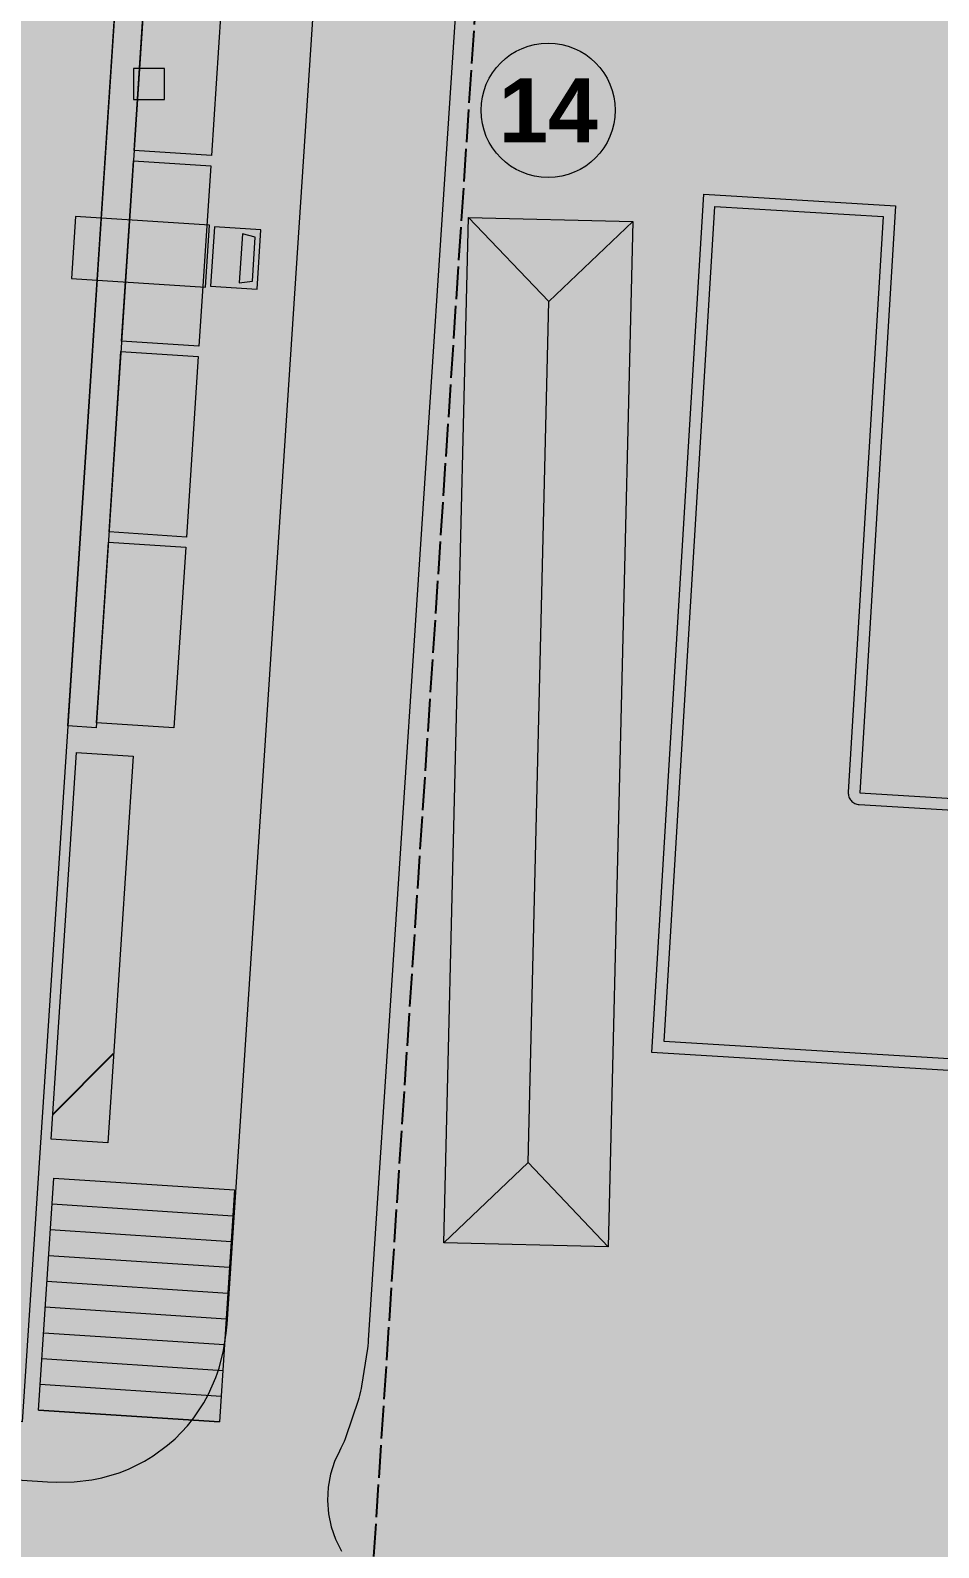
# Model space of a CAD drawing. Header units: metres. Extents: x 305909 to 307171, y 9156037 to 9156671.
# Drawn here: x 306944.2 to 306979.3, y 9156283.7 to 9156342.4 of the extents above; entities that cross this region are included whole.
import ezdxf
from ezdxf.enums import TextEntityAlignment as Align

# ---------------------------------------------------------------- set-up
doc = ezdxf.new("R2010")
doc.units = ezdxf.units.M
doc.linetypes.add('DASHED', pattern=[1.524, 1.27, -0.254])
for name, color, linetype, lineweight, true_color in [('A-ALUR_BARANG', 7, 'DASHED', 50, 0x7828a0), ('A-ALUR_KENDARAAN', 7, 'Continuous', 50, 0x1e50c8), ('B-BANGUNAN_PERMUKIMAN', 7, 'Continuous', 13, 0xf0cd8c), ('B-BATAS_HPL_INDIKATIF', 7, 'DASHED', 25, 0x781414), ('B-BAYANGAN', 7, 'Continuous', 0, 0x76786c), ('D-BM_PLATFORM', 7, 'Continuous', 13, 0x464646), ('D-BM_SRP', 7, 'Continuous', 13, 0x5f5f8c), ('D-KENDARAAN', 7, 'Continuous', 9, 0xe6e6e6), ('D-PARKIR_MARKA', 7, 'Continuous', 9, 0xffffff), ('D-PARKIR_MOTOR', 7, 'Continuous', 9, 0xcdcdcd), ('D-PASAR_BANGUNAN', 7, 'Continuous', 35, 0xb03a2e), ('T-NOMOR_ELEMEN', 7, 'Continuous', 18, 0x141414), ('U-HIDRAN', 7, 'Continuous', 18, 0xdc1e1e), ('Z-K', 7, 'Continuous', 0, 0xf7dede), ('Z-K-PI', 7, 'Continuous', 0, 0xf0cdc8), ('Z-R', 7, 'Continuous', 0, 0xfaf4e6)]:
    doc.layers.add(name, color=color, linetype=linetype, lineweight=lineweight, true_color=true_color)
for name, color, linetype in [('D-HARD_STANDING', 7, 'Continuous'), ('D-JALAN_LINGKAR', 7, 'Continuous'), ('J-MARKA_JALAN', 7, 'Continuous')]:
    doc.layers.add(name, color=color, linetype=linetype)
doc.styles.add('ARIALB', font='arialbd.ttf')

# ---------------------------------------------------------------- blocks, each defined once
blk = doc.blocks.new('TRUK')
at = {"true_color": 0x3c6eaa}
h = blk.add_hatch(color=155, dxfattribs=at)
h.dxf.hatch_style = 1
h.paths.add_polyline_path([(-1.15, 1.8), (1.15, 1.8), (1.15, 3.6), (-1.15, 3.6)])
at = {"true_color": 0x282d37}
h = blk.add_hatch(color=250, dxfattribs=at)
h.dxf.hatch_style = 1
h.paths.add_polyline_path([(-0.95, 2.9), (0.95, 2.9), (0.85, 3.4), (-0.85, 3.4)])
at = {"true_color": 0xeeeee8}
h = blk.add_hatch(color=7, dxfattribs=at)
h.dxf.hatch_style = 1
h.paths.add_polyline_path([(-1.2, -3.6), (1.2, -3.6), (1.2, 1.6), (-1.2, 1.6)])
at = {"color": 250, "lineweight": 9}
for points in [[(-1.15, 1.8), (1.15, 1.8), (1.15, 3.6), (-1.15, 3.6)], [(-0.95, 2.9), (0.95, 2.9), (0.85, 3.4), (-0.85, 3.4)], [(-1.2, -3.6), (1.2, -3.6), (1.2, 1.6), (-1.2, 1.6)]]:
    blk.add_lwpolyline(points, close=True, dxfattribs=at)
blk = doc.blocks.new('HIDRAN')
h = blk.add_hatch(color=1)
h.dxf.hatch_style = 1
h.paths.add_polyline_path([(-0.6, -0.6), (0.6, -0.6), (0.6, 0.6), (-0.6, 0.6)])
at = {"color": 7}
blk.add_lwpolyline([(-0.6, -0.6), (0.6, -0.6), (0.6, 0.6), (-0.6, 0.6)], close=True, dxfattribs=at)

msp = doc.modelspace()

# ---------------------------------------------------------------- hatches: boundary and pattern name
at = {"layer": 'A-ALUR_BARANG', "true_color": 0x7828a0}
h = msp.add_hatch(color=195, dxfattribs=at)
h.dxf.hatch_style = 1
h.paths.add_polyline_path([(306954.854, 9156339.97), (306953.667, 9156343.504), (306956.712, 9156343.202)])
h = msp.add_hatch(color=195, dxfattribs=at)
h.dxf.hatch_style = 1
h.paths.add_polyline_path([(306955.351, 9156339.921), (306954.356, 9156340.019), (306954.417, 9156340.634), (306955.412, 9156340.535), (306955.351, 9156339.921)])
at = {"layer": 'A-ALUR_KENDARAAN', "true_color": 0x1e50c8}
h = msp.add_hatch(color=152, dxfattribs=at)
h.dxf.hatch_style = 1
h.paths.add_polyline_path([(306946.969, 9156385.031), (306882.608, 9156389.259), (306882.687, 9156390.457), (306951.659, 9156385.925), (306951.717, 9156385.918), (306951.775, 9156385.906), (306951.831, 9156385.888), (306951.886, 9156385.864), (306951.937, 9156385.835), (306951.986, 9156385.802), (306952.031, 9156385.763), (306952.072, 9156385.721), (306952.108, 9156385.674), (306952.14, 9156385.624), (306952.167, 9156385.572), (306952.188, 9156385.517), (306952.204, 9156385.46), (306952.215, 9156385.402), (306952.219, 9156385.343), (306952.218, 9156385.284), (306952.211, 9156385.225), (306952.198, 9156385.167), (306952.179, 9156385.111), (306952.156, 9156385.057), (306952.126, 9156385.006), (306952.092, 9156384.957), (306952.054, 9156384.913), (306952.011, 9156384.872), (306951.964, 9156384.836), (306951.915, 9156384.804), (306951.862, 9156384.778), (306951.807, 9156384.756), (306951.75, 9156384.741), (306951.691, 9156384.731), (306951.632, 9156384.727), (306950.116, 9156384.694), (306948.681, 9156384.408), (306947.316, 9156383.878), (306946.065, 9156383.119), (306944.964, 9156382.154), (306944.048, 9156381.012), (306943.343, 9156379.729), (306943.086, 9156378.97), (306960.101, 9156376.349), (306960.159, 9156376.337), (306960.216, 9156376.319), (306960.271, 9156376.296), (306960.323, 9156376.268), (306960.372, 9156376.234), (306960.417, 9156376.196), (306960.459, 9156376.154), (306960.496, 9156376.108), (306960.528, 9156376.058), (306960.556, 9156376.005), (306960.578, 9156375.95), (306960.594, 9156375.893), (306960.605, 9156375.835), (306960.61, 9156375.776), (306960.609, 9156375.716), (306955.095, 9156291.797), (306955.089, 9156291.745), (306954.851, 9156290.195), (306954.84, 9156290.143), (306954.826, 9156290.093), (306954.321, 9156288.608), (306954.302, 9156288.559), (306954.279, 9156288.512), (306953.524, 9156287.137), (306953.497, 9156287.092), (306953.466, 9156287.05), (306952.484, 9156285.826), (306952.449, 9156285.787), (306952.412, 9156285.751), (306951.232, 9156284.717), (306951.191, 9156284.684), (306951.148, 9156284.655), (306949.806, 9156283.841), (306949.76, 9156283.816), (306949.713, 9156283.795), (306948.25, 9156283.227), (306948.201, 9156283.21), (306948.15, 9156283.197), (306946.611, 9156282.892), (306946.559, 9156282.884), (306946.507, 9156282.88), (306944.939, 9156282.846), (306944.886, 9156282.847), (306875.914, 9156287.379), (306875.993, 9156288.576), (306944.939, 9156284.046), (306946.429, 9156284.079), (306947.864, 9156284.364), (306949.229, 9156284.894), (306950.48, 9156285.654), (306951.581, 9156286.619), (306952.498, 9156287.76), (306953.202, 9156289.043), (306953.673, 9156290.429), (306953.899, 9156291.902), (306959.375, 9156375.246), (306942.196, 9156377.893), (306942.139, 9156377.905), (306942.084, 9156377.922), (306942.03, 9156377.944), (306941.979, 9156377.972), (306941.93, 9156378.004), (306941.885, 9156378.041), (306941.844, 9156378.082), (306941.807, 9156378.127), (306941.775, 9156378.175), (306941.747, 9156378.226), (306941.724, 9156378.28), (306941.707, 9156378.335), (306941.695, 9156378.392), (306941.689, 9156378.45), (306941.688, 9156378.508), (306941.693, 9156378.566), (306941.703, 9156378.623), (306941.719, 9156378.679), (306942.224, 9156380.165), (306942.243, 9156380.214), (306942.266, 9156380.26), (306943.021, 9156381.636), (306943.048, 9156381.68), (306943.079, 9156381.723), (306944.061, 9156382.946), (306944.096, 9156382.985), (306944.133, 9156383.022), (306945.313, 9156384.056), (306945.354, 9156384.089), (306945.397, 9156384.118), (306946.739, 9156384.931), (306946.785, 9156384.956), (306946.833, 9156384.977), (306946.969, 9156385.031)])
h = msp.add_hatch(color=152, dxfattribs=at)
h.dxf.hatch_style = 1
h.paths.add_polyline_path([(306956.444, 9156321.476), (306955.063, 9156325.174), (306958.296, 9156324.962)])
h = msp.add_hatch(color=152, dxfattribs=at)
h.dxf.hatch_style = 1
h.paths.add_polyline_path([(306955.001, 9156299.523), (306953.621, 9156303.221), (306956.854, 9156303.009)])
h = msp.add_hatch(color=152, dxfattribs=at)
h.dxf.hatch_style = 1
h.paths.add_polyline_path([(306944.748, 9156283.458), (306948.338, 9156285.1), (306948.358, 9156281.86)])
at = {"layer": 'B-BANGUNAN_PERMUKIMAN', "true_color": 0xd4845c}
h = msp.add_hatch(color=23, dxfattribs=at)
h.dxf.hatch_style = 1
h.paths.add_polyline_path([(306991.934, 9156311.93), (306991.298, 9156301.432), (306975.646, 9156302.379), (306968.227, 9156302.828), (306968.862, 9156313.326), (306970.238, 9156336.06), (306977.657, 9156335.611), (306976.282, 9156312.877), (306991.934, 9156311.93)])
at = {"layer": 'B-BANGUNAN_PERMUKIMAN', "true_color": 0xec9366}
h = msp.add_hatch(color=33, dxfattribs=at)
h.dxf.hatch_style = 1
h.paths.add_polyline_path([(306964.23, 9156331.899), (306963.43, 9156298.57), (306960.174, 9156295.467), (306961.127, 9156335.154), (306961.127, 9156335.154), (306964.23, 9156331.899)])
at = {"layer": 'B-BANGUNAN_PERMUKIMAN', "true_color": 0xeb9266}
h = msp.add_hatch(color=33, dxfattribs=at)
h.dxf.hatch_style = 1
h.paths.add_polyline_path([(306964.23, 9156331.899), (306961.127, 9156335.154), (306967.486, 9156335.002), (306964.23, 9156331.899)])
at = {"layer": 'B-BANGUNAN_PERMUKIMAN', "true_color": 0xbb7451}
h = msp.add_hatch(color=23, dxfattribs=at)
h.dxf.hatch_style = 1
h.paths.add_polyline_path([(306966.533, 9156295.314), (306963.43, 9156298.57), (306964.23, 9156331.899), (306967.486, 9156335.002), (306967.486, 9156335.002), (306966.533, 9156295.314)])
at = {"layer": 'B-BANGUNAN_PERMUKIMAN', "true_color": 0xbc7551}
h = msp.add_hatch(color=23, dxfattribs=at)
h.dxf.hatch_style = 1
h.paths.add_polyline_path([(306963.43, 9156298.57), (306966.533, 9156295.314), (306960.174, 9156295.467), (306963.43, 9156298.57)])
at = {"layer": 'B-BAYANGAN', "true_color": 0x76786c}
h = msp.add_hatch(color=8, dxfattribs=at)
h.dxf.hatch_style = 1
h.paths.add_polyline_path([(306898.383, 9156381.471), (306952.267, 9156377.931), (306946.236, 9156286.128), (306892.352, 9156289.669), (306898.383, 9156381.471)])
h = msp.add_hatch(color=8, dxfattribs=at)
h.dxf.hatch_style = 1
h.paths.add_polyline_path([(306992.684, 9156311.18), (306992.048, 9156300.682), (306976.396, 9156301.629), (306968.977, 9156302.078), (306969.612, 9156312.576), (306970.988, 9156335.31), (306978.407, 9156334.861), (306977.032, 9156312.127), (306992.684, 9156311.18)])
h = msp.add_hatch(color=8, dxfattribs=at)
h.dxf.hatch_style = 1
h.paths.add_polyline_path([(306968.236, 9156334.252), (306967.283, 9156294.564), (306960.924, 9156294.717), (306961.877, 9156334.404), (306968.236, 9156334.252)])
at = {"layer": 'D-BM_PLATFORM', "true_color": 0x505054}
h = msp.add_hatch(color=251, dxfattribs=at)
h.dxf.hatch_style = 1
h.paths.add_polyline_path([(306949.474, 9156374.343), (306950.572, 9156374.271), (306946.704, 9156315.398), (306945.606, 9156315.47), (306949.474, 9156374.343)])
at = {"layer": 'D-BM_SRP', "true_color": 0x78788c}
h = msp.add_hatch(color=8, dxfattribs=at)
h.dxf.hatch_style = 1
h.paths.add_polyline_path([(306948.631, 9156344.735), (306951.625, 9156344.538), (306951.166, 9156337.553), (306948.172, 9156337.75), (306948.631, 9156344.735)])
h = msp.add_hatch(color=8, dxfattribs=at)
h.dxf.hatch_style = 1
h.paths.add_polyline_path([(306948.146, 9156337.351), (306951.139, 9156337.154), (306950.68, 9156330.169), (306947.687, 9156330.366), (306948.146, 9156337.351)])
h = msp.add_hatch(color=8, dxfattribs=at)
h.dxf.hatch_style = 1
h.paths.add_polyline_path([(306947.661, 9156329.967), (306950.654, 9156329.77), (306950.195, 9156322.785), (306947.202, 9156322.982), (306947.661, 9156329.967)])
h = msp.add_hatch(color=8, dxfattribs=at)
h.dxf.hatch_style = 1
h.paths.add_polyline_path([(306947.176, 9156322.583), (306950.169, 9156322.386), (306949.71, 9156315.401), (306946.717, 9156315.598), (306947.176, 9156322.583)])
at = {"layer": 'D-HARD_STANDING', "true_color": 0xd6c8a8}
h = msp.add_hatch(color=9, dxfattribs=at)
h.dxf.hatch_style = 1
h.paths.add_polyline_path([(306945.939, 9156314.446), (306948.135, 9156314.302), (306947.151, 9156299.334), (306944.956, 9156299.479), (306945.939, 9156314.446)])
at = {"layer": 'D-HARD_STANDING', "true_color": 0xb8a882}
h = msp.add_hatch(dxfattribs=at)
h.set_pattern_fill('ANSI31', color=43, scale=3)
h.paths.add_polyline_path([(306945.939, 9156314.446), (306948.135, 9156314.302), (306947.151, 9156299.334), (306944.956, 9156299.479), (306945.939, 9156314.446)])
at = {"layer": 'D-JALAN_LINGKAR', "true_color": 0x686a70}
h = msp.add_hatch(color=251, dxfattribs=at)
h.dxf.hatch_style = 1
h.paths.add_polyline_path([(306947.587, 9156286.563), (306947.948, 9156286.703), (306948.574, 9156287.012), (306948.905, 9156287.213), (306949.468, 9156287.625), (306949.759, 9156287.881), (306950.241, 9156288.384), (306950.484, 9156288.687), (306950.872, 9156289.266), (306951.058, 9156289.606), (306951.339, 9156290.244), (306951.464, 9156290.611), (306951.63, 9156291.289), (306951.734, 9156291.964), (306951.772, 9156292.311), (306956.86, 9156369.764), (306956.859, 9156370.303), (306956.786, 9156370.837), (306956.641, 9156371.356), (306956.428, 9156371.852), (306956.151, 9156372.314), (306955.813, 9156372.734), (306955.422, 9156373.105), (306954.985, 9156373.421), (306954.51, 9156373.674), (306954.004, 9156373.862), (306953.478, 9156373.98), (306941.917, 9156375.761), (306941.821, 9156375.778), (306941.703, 9156375.802), (306941.515, 9156375.85), (306941.446, 9156375.872), (306941.263, 9156375.937), (306941.196, 9156375.965), (306941.021, 9156376.049), (306940.957, 9156376.083), (306940.791, 9156376.183), (306940.731, 9156376.223), (306940.575, 9156376.338), (306940.519, 9156376.384), (306940.375, 9156376.514), (306940.324, 9156376.565), (306940.194, 9156376.708), (306940.147, 9156376.764), (306940.031, 9156376.92), (306939.991, 9156376.98), (306939.89, 9156377.145), (306939.856, 9156377.209), (306939.772, 9156377.384), (306939.743, 9156377.451), (306939.677, 9156377.632), (306939.655, 9156377.702), (306939.606, 9156377.889), (306939.591, 9156377.96), (306939.561, 9156378.152), (306939.553, 9156378.224), (306939.541, 9156378.417), (306939.541, 9156378.49), (306939.548, 9156378.683), (306939.554, 9156378.756), (306939.593, 9156379.044), (306939.587, 9156379.045), (306939.629, 9156379.403), (306939.623, 9156379.922), (306939.549, 9156380.436), (306939.409, 9156380.935), (306939.206, 9156381.413), (306938.943, 9156381.86), (306938.625, 9156382.269), (306938.256, 9156382.634), (306937.843, 9156382.948), (306937.392, 9156383.205), (306936.913, 9156383.402), (306936.411, 9156383.536), (306935.897, 9156383.603), (306897.631, 9156386.118), (306896.52, 9156386.191), (306890.452, 9156386.589), (306889.765, 9156386.601), (306889.08, 9156386.544), (306888.404, 9156386.421), (306887.743, 9156386.233), (306887.104, 9156385.98), (306886.493, 9156385.666), (306885.916, 9156385.294), (306885.852, 9156385.243), (306886.763, 9156399.108), (306886.768, 9156399.156), (306886.778, 9156399.204), (306886.793, 9156399.25), (306886.812, 9156399.294), (306886.835, 9156399.337), (306886.863, 9156399.377), (306886.894, 9156399.414), (306886.928, 9156399.448), (306886.966, 9156399.478), (306887.006, 9156399.505), (306887.049, 9156399.528), (306887.094, 9156399.546), (306887.14, 9156399.56), (306887.188, 9156399.57), (306887.236, 9156399.575), (306887.284, 9156399.575), (306887.333, 9156399.57), (306899.534, 9156397.816), (306894.929, 9156398.23), (306895.191, 9156397.941), (306895.951, 9156396.916), (306896.607, 9156395.822), (306897.152, 9156394.669), (306897.582, 9156393.468), (306897.892, 9156392.23), (306897.985, 9156391.606), (306951.75, 9156388.074), (306951.849, 9156388.065), (306951.971, 9156388.051), (306952.165, 9156388.019), (306952.237, 9156388.003), (306952.427, 9156387.952), (306952.497, 9156387.929), (306952.682, 9156387.86), (306952.749, 9156387.83), (306952.926, 9156387.743), (306952.99, 9156387.707), (306953.157, 9156387.603), (306953.217, 9156387.561), (306953.373, 9156387.44), (306953.43, 9156387.393), (306953.573, 9156387.258), (306953.624, 9156387.204), (306953.753, 9156387.056), (306953.799, 9156386.998), (306953.913, 9156386.838), (306953.953, 9156386.776), (306954.051, 9156386.605), (306954.084, 9156386.539), (306954.165, 9156386.359), (306954.191, 9156386.291), (306954.254, 9156386.104), (306954.274, 9156386.033), (306954.318, 9156385.841), (306954.33, 9156385.769), (306954.355, 9156385.573), (306954.361, 9156385.5), (306954.366, 9156385.303), (306954.365, 9156385.229), (306954.351, 9156385.033), (306954.342, 9156384.96), (306954.308, 9156384.766), (306954.292, 9156384.694), (306954.24, 9156384.504), (306954.217, 9156384.434), (306954.182, 9156384.343), (306954.03, 9156383.856), (306953.941, 9156383.354), (306953.917, 9156382.845), (306953.957, 9156382.338), (306954.062, 9156381.839), (306954.229, 9156381.357), (306954.456, 9156380.901), (306954.739, 9156380.478), (306955.074, 9156380.093), (306955.455, 9156379.755), (306955.876, 9156379.468), (306956.33, 9156379.236), (306956.809, 9156379.064), (306957.307, 9156378.955), (306960.38, 9156378.481), (306960.477, 9156378.464), (306960.598, 9156378.439), (306960.79, 9156378.39), (306960.86, 9156378.368), (306961.046, 9156378.3), (306961.114, 9156378.271), (306961.292, 9156378.185), (306961.357, 9156378.15), (306961.526, 9156378.047), (306961.587, 9156378.005), (306961.744, 9156377.886), (306961.801, 9156377.838), (306961.946, 9156377.704), (306961.998, 9156377.651), (306962.129, 9156377.503), (306962.175, 9156377.446), (306962.291, 9156377.286), (306962.332, 9156377.224), (306962.431, 9156377.053), (306962.465, 9156376.987), (306962.548, 9156376.808), (306962.575, 9156376.739), (306962.639, 9156376.552), (306962.659, 9156376.481), (306962.705, 9156376.288), (306962.718, 9156376.216), (306962.744, 9156376.02), (306962.75, 9156375.946), (306962.757, 9156375.748), (306962.755, 9156375.625), (306962.751, 9156375.526), (306961.619, 9156358.293), (306962.868, 9156358.243), (306962.671, 9156355.249), (306961.422, 9156355.298), (306957.243, 9156291.7), (306957.236, 9156291.613), (306957.219, 9156291.461), (306957.208, 9156291.375), (306956.982, 9156289.911), (306956.967, 9156289.825), (306956.946, 9156289.718), (306956.904, 9156289.548), (306956.874, 9156289.444), (306956.847, 9156289.36), (306956.371, 9156287.958), (306956.341, 9156287.876), (306956.302, 9156287.774), (306956.231, 9156287.614), (306956.183, 9156287.517), (306956.123, 9156287.401), (306956.126, 9156287.399), (306955.939, 9156286.999), (306955.783, 9156286.509), (306955.69, 9156286.003), (306955.664, 9156285.489), (306955.704, 9156284.976), (306955.809, 9156284.472), (306955.978, 9156283.986), (306956.208, 9156283.526), (306956.495, 9156283.099), (306956.835, 9156282.713), (306956.891, 9156282.656), (306956.891, 9156282.529), (306955.803, 9156265.956), (306955.803, 9156265.428), (306955.872, 9156264.905), (306956.01, 9156264.396), (306956.213, 9156263.91), (306956.479, 9156263.454), (306956.803, 9156263.038), (306957.178, 9156262.667), (306957.441, 9156262.469), (306959.552, 9156262.558), (306959.675, 9156262.555), (306959.688, 9156262.433), (306959.719, 9156261.701), (306960.108, 9156261.706), (306960.63, 9156261.782), (306975.245, 9156264.906), (306975.37, 9156264.925), (306975.448, 9156264.849), (306975.638, 9156264.637), (306976.03, 9156264.302), (306976.46, 9156264.02), (306976.924, 9156263.795), (306977.413, 9156263.632), (306977.918, 9156263.533), (306978.432, 9156263.5), (306978.869, 9156263.5), (306978.992, 9156263.492), (306979, 9156263.369), (306979, 9156254.65), (306972.6, 9156255.071), (306972.493, 9156255.294), (306972.217, 9156255.722), (306971.89, 9156256.111), (306971.515, 9156256.455), (306971.1, 9156256.749), (306970.651, 9156256.988), (306970.176, 9156257.168), (306969.681, 9156257.287), (306969.175, 9156257.341), (306968.667, 9156257.331), (306968.164, 9156257.257), (306961.385, 9156255.808), (306954.764, 9156256.243), (306954.715, 9156256.248), (306954.667, 9156256.259), (306954.62, 9156256.274), (306954.575, 9156256.293), (306954.532, 9156256.317), (306954.492, 9156256.345), (306954.454, 9156256.377), (306954.42, 9156256.412), (306954.39, 9156256.45), (306954.363, 9156256.492), (306954.341, 9156256.535), (306954.323, 9156256.581), (306954.309, 9156256.628), (306954.301, 9156256.676), (306954.297, 9156256.725), (306954.297, 9156256.774), (306954.966, 9156266.952), (306949.877, 9156267.287), (306950.48, 9156276.466), (306950.481, 9156276.976), (306950.417, 9156277.482), (306950.289, 9156277.975), (306950.1, 9156278.449), (306949.852, 9156278.894), (306949.549, 9156279.304), (306949.196, 9156279.672), (306948.8, 9156279.993), (306948.366, 9156280.26), (306947.901, 9156280.471), (306947.414, 9156280.62), (306946.911, 9156280.706), (306946.402, 9156280.727), (306945.029, 9156280.698), (306944.942, 9156280.698), (306944.789, 9156280.701), (306944.702, 9156280.705), (306890.938, 9156284.237), (306890.938, 9156284.237), (306884.912, 9156284.633), (306884.242, 9156284.645), (306883.574, 9156284.593), (306882.914, 9156284.477), (306882.729, 9156284.426), (306879.742, 9156284.622), (306879.693, 9156284.628), (306879.645, 9156284.638), (306879.598, 9156284.653), (306879.553, 9156284.673), (306879.511, 9156284.696), (306879.47, 9156284.724), (306879.433, 9156284.756), (306879.399, 9156284.791), (306879.368, 9156284.83), (306879.342, 9156284.871), (306879.319, 9156284.915), (306879.301, 9156284.96), (306879.288, 9156285.007), (306879.279, 9156285.056), (306879.275, 9156285.105), (306879.276, 9156285.154), (306879.737, 9156292.175), (306879.84, 9156292.069), (306880.363, 9156291.625), (306880.928, 9156291.234), (306881.528, 9156290.901), (306882.158, 9156290.628), (306882.812, 9156290.418), (306883.483, 9156290.273), (306884.165, 9156290.194), (306891.291, 9156289.726), (306944.812, 9156286.209), (306945.161, 9156286.202), (306945.844, 9156286.217), (306946.537, 9156286.292), (306946.918, 9156286.368), (306947.587, 9156286.563)])
at = {"layer": 'D-PARKIR_MOTOR', "true_color": 0x96989c}
h = msp.add_hatch(color=253, dxfattribs=at)
h.dxf.hatch_style = 1
h.paths.add_polyline_path([(306945.057, 9156297.969), (306952.063, 9156297.508), (306951.473, 9156288.528), (306944.467, 9156288.988), (306945.057, 9156297.969)])
at = {"layer": 'D-PASAR_BANGUNAN', "true_color": 0xa34133}
h = msp.add_hatch(color=15, dxfattribs=at)
h.dxf.hatch_style = 1
h.paths.add_polyline_path([(306918.664, 9156317.24), (306921.155, 9156355.159), (306949.867, 9156380.331), (306943.836, 9156288.529), (306918.664, 9156317.24)])
at = {"layer": 'J-MARKA_JALAN', "true_color": 0xffffff}
h = msp.add_hatch(color=7, dxfattribs=at)
h.dxf.hatch_style = 1
h.paths.add_polyline_path([(306957.494, 9156337.461), (306958.262, 9156338.854), (306957.84, 9156338.881), (306958.005, 9156341.396), (306957.502, 9156341.429), (306957.337, 9156338.914), (306956.915, 9156338.942)])
h = msp.add_hatch(color=7, dxfattribs=at)
h.dxf.hatch_style = 1
h.paths.add_polyline_path([(306956.445, 9156321.495), (306957.213, 9156322.888), (306956.791, 9156322.916), (306956.956, 9156325.43), (306956.453, 9156325.463), (306956.288, 9156322.949), (306955.866, 9156322.977)])
h = msp.add_hatch(color=7, dxfattribs=at)
h.dxf.hatch_style = 1
h.paths.add_polyline_path([(306955.396, 9156305.53), (306956.164, 9156306.923), (306955.742, 9156306.95), (306955.907, 9156309.465), (306955.404, 9156309.498), (306955.239, 9156306.983), (306954.817, 9156307.011)])
h = msp.add_hatch(color=7, dxfattribs=at)
h.dxf.hatch_style = 1
h.paths.add_polyline_path([(306954.15, 9156289.586), (306955.036, 9156290.906), (306954.618, 9156290.971), (306955.002, 9156293.461), (306954.504, 9156293.538), (306954.12, 9156291.048), (306953.702, 9156291.112)])
h = msp.add_hatch(color=7, dxfattribs=at)
h.dxf.hatch_style = 1
h.paths.add_polyline_path([(306940.777, 9156283.719), (306942.169, 9156282.951), (306942.197, 9156283.373), (306944.712, 9156283.208), (306944.745, 9156283.71), (306942.23, 9156283.876), (306942.258, 9156284.298)])
at = {"layer": 'T-NOMOR_ELEMEN', "true_color": 0xffffff}
h = msp.add_hatch(color=7, dxfattribs=at)
h.dxf.hatch_style = 1
edge = h.paths.add_edge_path()
edge.add_arc((306964.208, 9156339.302), 2.6, 0, 360)
at = {"layer": 'Z-K', "true_color": 0xf0ede7}
h = msp.add_hatch(color=7, dxfattribs=at)
h.dxf.hatch_style = 1
h.paths.add_polyline_path([(306885.596, 9156199.788), (306885.503, 9156198.46), (306873.691, 9156198.076), (306871.946, 9156198.019), (306860.748, 9156203.081), (306860.765, 9156203.358), (306859.221, 9156180.762), (306859.07, 9156178.557), (306858.791, 9156174.416), (306856.602, 9156141.935), (306856.574, 9156141.929), (306843.973, 9156139.654), (306841.656, 9156139.39), (306832.652, 9156160.25), (306794.325, 9156155.537), (306785.065, 9156153.865), (306754.667, 9156148.377), (306780.828, 9156466.643), (306812.815, 9156460.602), (306875.789, 9156457.914), (306875.502, 9156453.026), (306875.5, 9156452.988), (306872.7, 9156405.226), (306919.295, 9156400.093), (306965.89, 9156394.96), (306959.246, 9156277.595), (306957.078, 9156277.737), (306964.322, 9156387.999), (306887.261, 9156399.075), (306886.462, 9156386.901), (306880.122, 9156290.41), (306879.775, 9156285.121), (306878.044, 9156258.778), (306876.203, 9156230.753), (306917.365, 9156228.048), (306925.027, 9156228.301), (306924.681, 9156220.34), (306887.052, 9156220.596), (306886.184, 9156208.191), (306885.596, 9156199.788)])
at = {"layer": 'Z-K-PI', "true_color": 0xe8e4dc}
h = msp.add_hatch(color=254, dxfattribs=at)
h.dxf.hatch_style = 1
h.paths.add_polyline_path([(306982.636, 9156254.912), (306979, 9156255.151), (306979, 9156257.912), (306973, 9156257.912), (306973, 9156255.546), (306954.796, 9156256.742), (306955.498, 9156267.418), (306918.457, 9156269.852), (306919.289, 9156282.525), (306879.775, 9156285.121), (306880.122, 9156290.41), (306889.801, 9156289.774), (306896.141, 9156386.266), (306886.462, 9156386.901), (306887.261, 9156399.075), (306964.322, 9156387.999), (306957.078, 9156277.737), (306984.02, 9156275.967), (306982.636, 9156254.912)])
at = {"layer": 'Z-R', "true_color": 0xf4f2ec}
h = msp.add_hatch(color=7, dxfattribs=at)
h.dxf.hatch_style = 1
h.paths.add_polyline_path([(306982.908, 9156259.047), (306984.02, 9156275.967), (306959.246, 9156277.595), (306965.89, 9156394.96), (307002.075, 9156391.758), (307039.942, 9156381.48), (307036.661, 9156318.733), (307033.918, 9156291.607), (307033.189, 9156283.124), (307034.781, 9156282.762), (307033.552, 9156256.861), (307033.552, 9156224.798), (307016.617, 9156222.815), (307008.362, 9156221.849), (306994.202, 9156219.777), (306994.202, 9156219.777), (306994.202, 9156219.777), (306994.202, 9156214.251), (306990.23, 9156213.042), (306991.462, 9156226.659), (306992.233, 9156235.179), (306994.387, 9156258.984), (306982.908, 9156259.047)])

# ---------------------------------------------------------------- linework, layer by layer
at = {"layer": 'B-BANGUNAN_PERMUKIMAN', "color": 27, "lineweight": 9, "true_color": 0x744832}
for p, q in [((306961.127, 9156335.154), (306964.23, 9156331.899)), ((306967.486, 9156335.002), (306964.23, 9156331.899)), ((306963.43, 9156298.57), (306964.23, 9156331.899)), ((306960.174, 9156295.467), (306963.43, 9156298.57)), ((306966.533, 9156295.314), (306963.43, 9156298.57))]:
    msp.add_line(p, q, dxfattribs=at)
at = {"layer": 'B-BANGUNAN_PERMUKIMAN', "color": 27, "lineweight": 13, "true_color": 0x744832}
for points in [[(306991.934, 9156311.93), (306991.298, 9156301.432), (306975.646, 9156302.379), (306968.227, 9156302.828), (306968.862, 9156313.326), (306970.238, 9156336.06), (306977.657, 9156335.611), (306976.282, 9156312.877), (306991.934, 9156311.93)], [(306967.486, 9156335.002), (306966.533, 9156295.314), (306960.174, 9156295.467), (306961.127, 9156335.154), (306967.486, 9156335.002)]]:
    msp.add_lwpolyline(points, close=True, dxfattribs=at)
at = {"layer": 'B-BANGUNAN_PERMUKIMAN', "color": 21, "lineweight": 9, "true_color": 0xfa9b6c}
msp.add_lwpolyline([(306990.876, 9156301.908), (306975.674, 9156302.828), (306968.703, 9156303.25), (306969.311, 9156313.299), (306970.66, 9156335.584), (306977.181, 9156335.189), (306975.832, 9156312.904), (306975.832, 9156312.86), (306975.836, 9156312.816), (306975.844, 9156312.773), (306975.856, 9156312.73), (306975.873, 9156312.689), (306975.893, 9156312.65), (306975.917, 9156312.613), (306975.945, 9156312.579), (306975.976, 9156312.547), (306976.009, 9156312.519), (306976.046, 9156312.494), (306976.085, 9156312.472), (306976.125, 9156312.455), (306976.167, 9156312.442), (306976.211, 9156312.433), (306976.254, 9156312.428), (306991.457, 9156311.508)], dxfattribs=at)
at = {"layer": 'B-BATAS_HPL_INDIKATIF'}
msp.add_lwpolyline([(306887.261, 9156399.075), (306964.322, 9156387.999), (306957.078, 9156277.737), (306984.02, 9156275.967), (306982.636, 9156254.912), (306954.796, 9156256.742), (306955.498, 9156267.418), (306918.457, 9156269.852), (306919.289, 9156282.525), (306879.775, 9156285.121), (306887.261, 9156399.075)], close=True, dxfattribs=at)
at = {"layer": 'D-BM_PLATFORM', "color": 7, "lineweight": 9, "true_color": 0xfafafa}
msp.add_lwpolyline([(306949.474, 9156374.343), (306950.572, 9156374.271), (306946.704, 9156315.398), (306945.606, 9156315.47), (306949.474, 9156374.343)], close=True, dxfattribs=at)
at = {"layer": 'D-BM_SRP', "color": 7, "lineweight": 9, "true_color": 0xfafafa}
for points in [[(306948.631, 9156344.735), (306951.625, 9156344.538), (306951.166, 9156337.553), (306948.172, 9156337.75), (306948.631, 9156344.735)], [(306948.146, 9156337.351), (306951.139, 9156337.154), (306950.68, 9156330.169), (306947.687, 9156330.366), (306948.146, 9156337.351)], [(306947.661, 9156329.967), (306950.654, 9156329.77), (306950.195, 9156322.785), (306947.202, 9156322.982), (306947.661, 9156329.967)], [(306947.176, 9156322.583), (306950.169, 9156322.386), (306949.71, 9156315.401), (306946.717, 9156315.598), (306947.176, 9156322.583)]]:
    msp.add_lwpolyline(points, close=True, dxfattribs=at)
at = {"layer": 'D-HARD_STANDING', "color": 252, "lineweight": 9, "true_color": 0xa69c83}
msp.add_lwpolyline([(306945.939, 9156314.446), (306948.135, 9156314.302), (306947.151, 9156299.334), (306944.956, 9156299.479), (306945.939, 9156314.446)], close=True, dxfattribs=at)
at = {"layer": 'D-JALAN_LINGKAR', "color": 149, "lineweight": 13, "true_color": 0x46464a}
for points in [[(306891.291, 9156289.726), (306944.812, 9156286.209), (306945.161, 9156286.202), (306945.844, 9156286.217), (306946.537, 9156286.292), (306946.918, 9156286.368), (306947.587, 9156286.563), (306947.587, 9156286.563), (306947.948, 9156286.703), (306948.574, 9156287.012), (306948.905, 9156287.213), (306949.468, 9156287.625), (306949.759, 9156287.881), (306950.241, 9156288.384), (306950.484, 9156288.687), (306950.872, 9156289.266), (306951.058, 9156289.606), (306951.339, 9156290.244), (306951.464, 9156290.611), (306951.63, 9156291.289), (306951.734, 9156291.964), (306951.772, 9156292.311), (306956.86, 9156369.764)], [(306961.422, 9156355.298), (306957.243, 9156291.7), (306957.236, 9156291.613), (306957.219, 9156291.461), (306957.208, 9156291.375), (306956.982, 9156289.911), (306956.967, 9156289.825), (306956.946, 9156289.718), (306956.904, 9156289.548), (306956.874, 9156289.444), (306956.847, 9156289.36), (306956.371, 9156287.958), (306956.341, 9156287.876), (306956.302, 9156287.774), (306956.231, 9156287.614), (306956.183, 9156287.517), (306956.123, 9156287.401), (306956.126, 9156287.399), (306955.939, 9156286.999), (306955.783, 9156286.509), (306955.69, 9156286.003), (306955.664, 9156285.489), (306955.704, 9156284.976), (306955.809, 9156284.472), (306955.978, 9156283.986), (306956.208, 9156283.526)]]:
    msp.add_lwpolyline(points, dxfattribs=at)
at = {"layer": 'D-PARKIR_MARKA', "color": 7, "true_color": 0xffffff}
for points in [[(306945.057, 9156297.969), (306952.063, 9156297.508)], [(306944.992, 9156296.971), (306951.997, 9156296.511)], [(306944.926, 9156295.973), (306951.932, 9156295.513)], [(306944.861, 9156294.975), (306951.866, 9156294.515)], [(306944.795, 9156293.977), (306951.801, 9156293.517)], [(306944.73, 9156292.979), (306951.735, 9156292.519)], [(306944.664, 9156291.982), (306951.67, 9156291.521)], [(306944.598, 9156290.984), (306951.604, 9156290.523)], [(306944.533, 9156289.986), (306951.539, 9156289.526)], [(306944.467, 9156288.988), (306951.473, 9156288.528)]]:
    msp.add_lwpolyline(points, dxfattribs=at)
at = {"layer": 'D-PARKIR_MOTOR', "color": 8, "lineweight": 9, "true_color": 0x757679}
msp.add_lwpolyline([(306945.057, 9156297.969), (306952.063, 9156297.508), (306951.473, 9156288.528), (306944.467, 9156288.988), (306945.057, 9156297.969)], close=True, dxfattribs=at)
at = {"layer": 'D-PASAR_BANGUNAN', "color": 19, "lineweight": 13, "true_color": 0x66281f}
msp.add_lwpolyline([(306895.983, 9156383.871), (306949.867, 9156380.331), (306943.836, 9156288.528), (306889.952, 9156292.069), (306895.983, 9156383.871)], close=True, dxfattribs=at)
at = {"layer": 'T-NOMOR_ELEMEN'}
msp.add_circle((306964.208, 9156339.302), 2.6, dxfattribs=at)

# ---------------------------------------------------------------- block references
at = {"layer": 'D-KENDARAAN', "rotation": 266.3}
msp.add_blockref('TRUK', (306949.413, 9156333.76), dxfattribs=at)
at = {"layer": 'U-HIDRAN'}
msp.add_blockref('HIDRAN', (306948.742, 9156340.318), dxfattribs=at)

# ---------------------------------------------------------------- texts
at = {"layer": 'T-NOMOR_ELEMEN', "style": 'ARIALB'}
msp.add_text('14', height=2.47, dxfattribs=at).set_placement((306964.208, 9156339.302), align=Align.MIDDLE_CENTER)

doc.saveas('drawing.dxf')
